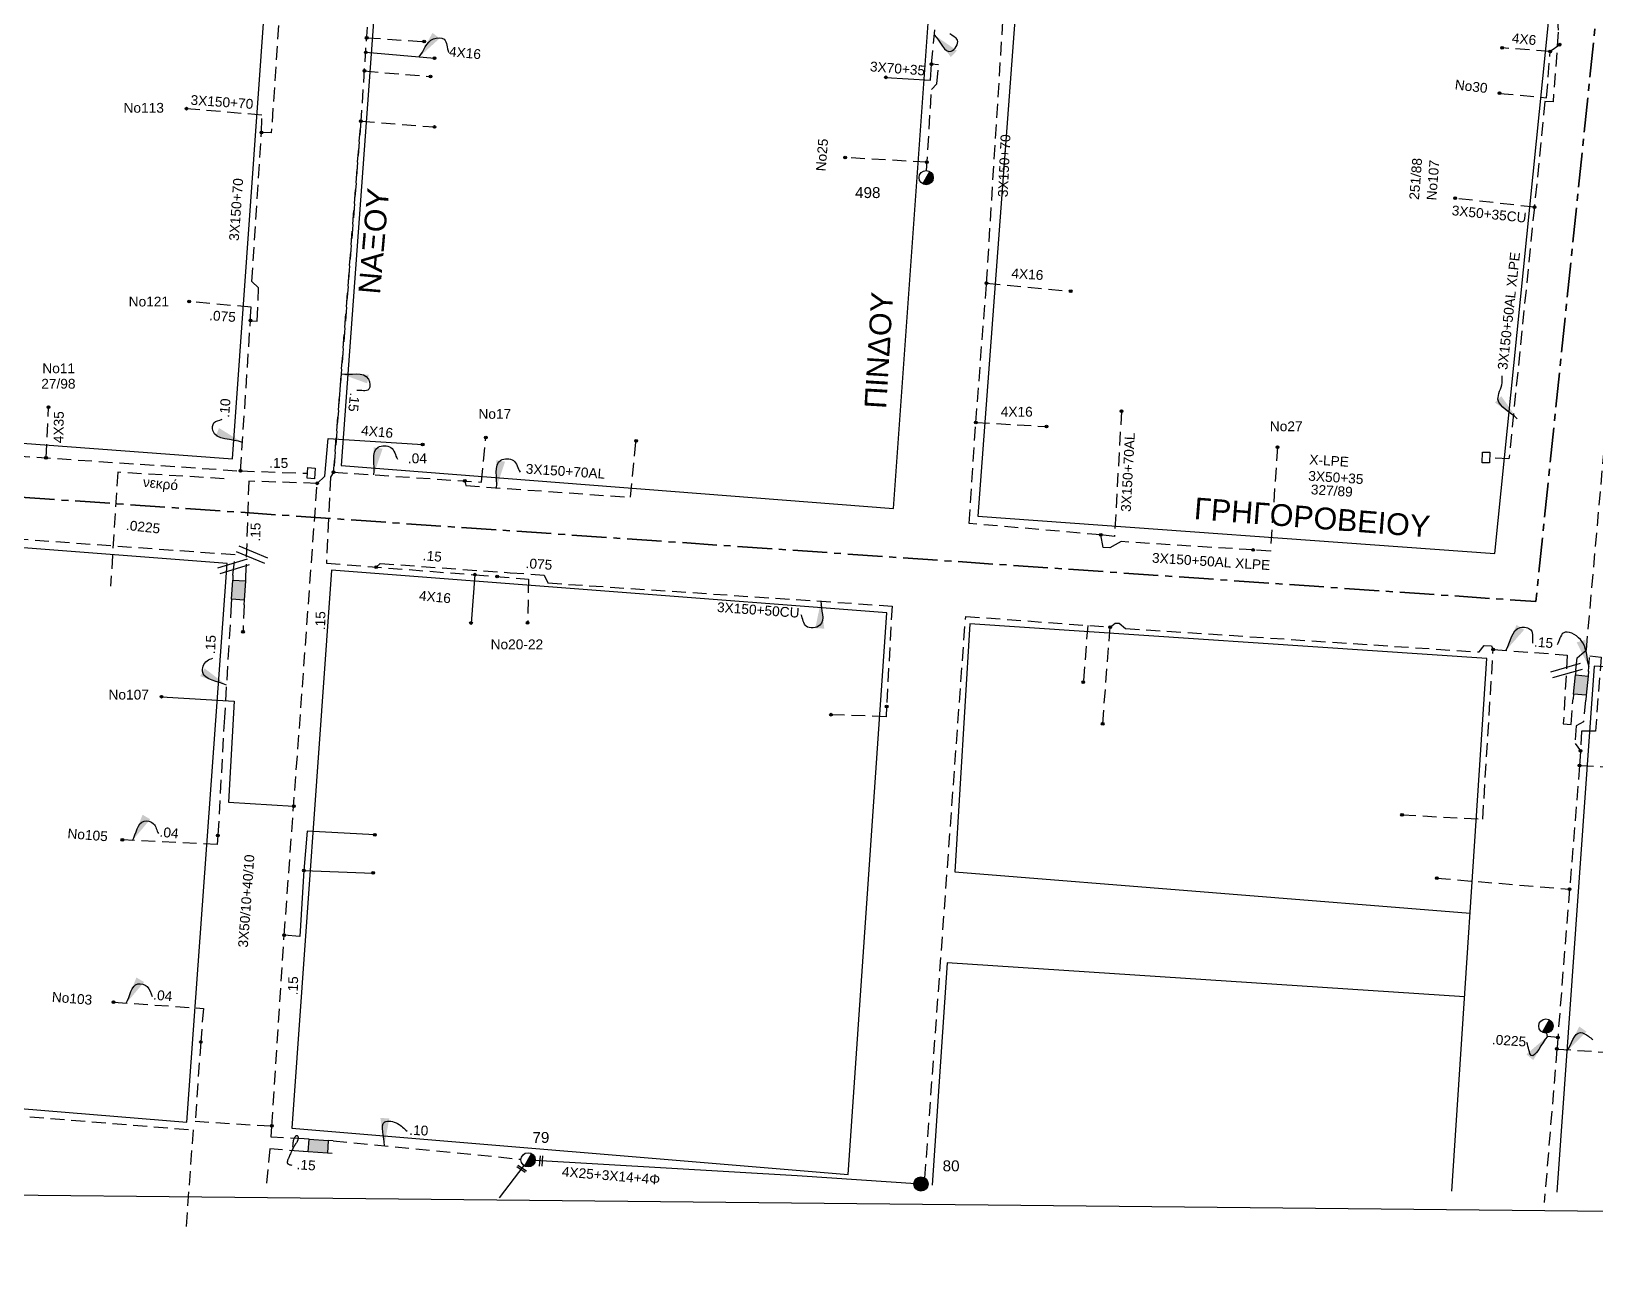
# Model space of a CAD drawing. Header units: millimetres. Extents: x 738 to 2138, y 37 to 533.
# Drawn here: x 978.2 to 1121.8, y 43.1 to 157.4 of the extents above; entities that cross this region are included whole.
import ezdxf

# ---------------------------------------------------------------- set-up
doc = ezdxf.new("R2010")
doc.units = ezdxf.units.MM
doc.linetypes.add('CENTER', pattern=[50.8, 31.75, -6.35, 6.35, -6.35])
doc.linetypes.add('DASHED', pattern=[19.05, 12.7, -6.35])
for name, color, linetype in [('Link Box 4 Διευθύνσεων', 7, 'Continuous'), ('Άγνωστα', 7, 'Continuous'), ('Γυμνά εναέρια ΧΤ (3Φ)   3x50+35CU', 7, 'Continuous'), ('Γυμνά εναέρια ΧΤ (3Φ)   4x35AL', 7, 'Continuous'), ('Εναέρια παροχή ΧΤ 4x16', 7, 'Continuous'), ('Επιγραφές - Σχήματα', 7, 'Continuous'), ('Επιτοίχιο Κουτί', 7, 'Continuous'), ('Καλώδια ΧΤ   3x150+50AL', 7, 'DASHED'), ('Καλώδια ΧΤ   3x150+50AL XLPE', 7, 'DASHED'), ('Καλώδια ΧΤ   3x150+50CU', 7, 'DASHED'), ('Καλώδια ΧΤ   3x150+70 AL', 7, 'DASHED'), ('Καλώδια ΧΤ   3x95+50 AL XLPE', 7, 'DASHED'), ('Μηχανική τομή', 7, 'Continuous'), ('Στύλος Ξύλινος', 7, 'Continuous'), ('Στύλος Ξύλινος @ 1', 7, 'Continuous'), ('Στύλος ΦΜ', 7, 'Continuous'), ('Στύλος ΦΜ @ 1', 7, 'Continuous'), ('Συνδέσεις', 7, 'Continuous'), ('Τομή', 7, 'Continuous'), ('Υπόβαθρο ΔΕΗ', 7, 'Continuous'), ('Υπόγεια Καλώδια Δικτύου ΧΤ   .04', 7, 'DASHED'), ('Υπόγεια Καλώδια Δικτύου ΧΤ   .075', 7, 'DASHED'), ('Υπόγεια Καλώδια Δικτύου ΧΤ   .10', 7, 'DASHED'), ('Υπόγεια Καλώδια Δικτύου ΧΤ   .15', 7, 'DASHED'), ('Υπόγεια καλώδια Παροχών ΧΤ   .0225', 7, 'DASHED'), ('Υπόγεια καλώδια Παροχών ΧΤ   .15', 7, 'DASHED'), ('Υπόγεια καλώδια Παροχών ΧΤ   4x6', 7, 'DASHED')]:
    doc.layers.add(name, color=color, linetype=linetype)
doc.styles.add('arial', font='arial.ttf')
doc.styles.get("Standard").update_dxf_attribs({"font": 'arial.ttf'})
doc.linetypes.add('SYN_LINE', pattern='A,0.5,-0.0001,["/\\/\\/\\/",Standard,S=0.1,R=0,X=0,Y=-0.05],-0.25', length=0.7501)
doc.dimstyles.new('ISO-25', dxfattribs={"dimtxt": 2.5, "dimasz": 2.5, "dimexe": 1.25, "dimexo": 0.625, "dimtad": 1, "dimtxsty": 'Standard', "dimcen": 2.5, "dimadec": 0, "dimazin": 0, "dimtfac": 1, "dimtmove": 0, "dimatfit": 3, "dimfxl": 1, "dimarcsym": 0})

# ---------------------------------------------------------------- blocks, each defined once
blk = doc.blocks.new('LINK BOX 4 ΑΝΑΧΩΡΗΣΕΩΝ')
at = {"layer": 'Link Box 4 Διευθύνσεων', "ltscale": 40}
blk.add_hatch(color=256, dxfattribs=at).paths.add_polyline_path([(-3.54, 0), (-3.54, -4.67), (3.54, -4.67), (3.54, 0)])
for p, q in [((-3.54, 0), (-5.33, 0)), ((5.33, 0), (3.54, 0)), ((-3.54, -4.67), (-5.33, -4.67)), ((5.33, -4.67), (3.54, -4.67))]:
    blk.add_line(p, q, dxfattribs=at)
blk.add_lwpolyline([(-3.54, -4.67), (-3.54, 0), (3.54, 0), (3.54, -4.67)], close=True, dxfattribs=at)
blk = doc.blocks.new('_ΣΥΝΔΕΣΗ')
at = {"layer": 'Συνδέσεις', "linetype": 'SYN_LINE', "ltscale": 40}
blk.add_hatch(color=256, dxfattribs=at).paths.add_polyline_path([(-116.75, 2339.64, 1), (-117.75, 2339.64, 1)])
at = {"layer": 'Συνδέσεις'}
blk.add_circle((-117.25, 2339.64), 0.5, dxfattribs=at)
blk = doc.blocks.new('ΥΠΑΡΧΩΝ ΤΣΙΜΕΝΤΕΝΙΟΣ ΣΤΥΛΟΣ')
at = {"layer": 'Στύλος ΦΜ'}
blk.add_hatch(color=7, dxfattribs=at).paths.add_polyline_path([(-1.29, -2.28, 0.574793), (2.62, 0, 0.268822), (1.3, 2.27)])
blk.add_line((-1.29, -2.28), (1.3, 2.27), dxfattribs=at)
blk.add_circle((0, 0), 2.62, dxfattribs=at)
at = {"layer": 'Στύλος ΦΜ', "flags": 4}
for tag, p in [('ΑΡΙΘΜΟΣ', (-4.68, 8.05)), ('ΤΥΠΟΣ', (-4.91, 3.03))]:
    blk.add_attdef(tag, p, '', height=4, dxfattribs=at)
blk = doc.blocks.new('ΤΟΜΗ')
at = {"layer": 'Τομή', "ltscale": 40}
for p, q in [((-5.68, 0), (5.68, 0)), ((5.68, -2.33), (-5.68, -2.33))]:
    blk.add_line(p, q, dxfattribs=at)
blk = doc.blocks.new('ΕΠΙΤΟΙΧΙΟ ΚΟΥΤΙ')
at = {"layer": 'Επιτοίχιο Κουτί', "ltscale": 40}
blk.add_lwpolyline([(-2.06, 1.35), (1.86, 1.35), (1.86, -1.39), (-2.06, -1.39)], close=True, dxfattribs=at)
blk = doc.blocks.new('ΜΗΧΑΝΙΚΗ ΤΟΜΗ')
at = {"layer": 'Μηχανική τομή', "ltscale": 40}
for p, q in [((-1.89, 0.78), (1.89, 0.78)), ((1.89, 0), (-1.89, 0))]:
    blk.add_line(p, q, dxfattribs=at)
blk = doc.blocks.new('ΥΠΑΡΧΩΝ ΞΥΛΙΝΟΣ ΣΤΥΛΟΣ')
at = {"layer": 'Στύλος Ξύλινος'}
h = blk.add_hatch(color=7, dxfattribs=at)
h.paths.add_polyline_path([(-2.62, 0, 0.270008), (-1.29, -2.28), (1.3, 2.27, 0.576266)])
h.paths.add_polyline_path([(-1.29, -2.28, 0.574793), (2.62, 0, 0.268822), (1.3, 2.27)])
at = {"layer": 'Στύλος Ξύλινος', "color": 7}
blk.add_line((-1.29, -2.28), (1.3, 2.27), dxfattribs=at)
blk.add_circle((0, 0), 2.62, dxfattribs=at)
at = {"layer": 'Στύλος Ξύλινος', "flags": 4}
for tag, p in [('ΑΡΙΘΜΟΣ', (-4.91, 8.6)), ('ΤΥΠΟΣ', (-4.85, 3.39))]:
    blk.add_attdef(tag, p, '', height=4, dxfattribs=at)

msp = doc.modelspace()

# ---------------------------------------------------------------- linework, layer by layer
at = {"layer": 'Άγνωστα', "color": 1, "linetype": 'DASHED', "ltscale": 0.1}
for points in [[(1128.99, 169.94), (1128.29, 170.03), (1128.29, 170.03), (1119.65, 171.18), (1119.65, 171.18), (1119.65, 171.18), (1118.3, 158.74), (1118.39, 157.3), (1117.91, 150.89), (1117.16, 150.94), (1116.19, 141.22), (1113.86, 118.1), (1112.09, 118.21)], [(1112.99, 151.68), (1117.32, 151.28), (1117.64, 155.53)], [(1116.2, 141.22), (1108.91, 142.03)]]:
    msp.add_lwpolyline(points, dxfattribs=at)
at = {"layer": 'Άγνωστα', "color": 6, "linetype": 'DASHED', "ltscale": 0.1}
for points in [[(1008.96, 156.79), (1014.23, 156.44)], [(1008.74, 153.74), (1014.82, 153.22)], [(1008.42, 149.12), (1015.19, 148.59)]]:
    msp.add_lwpolyline(points, dxfattribs=at)
at = {"layer": 'Άγνωστα', "color": 85, "ltscale": 0.1}
msp.add_lwpolyline([(1056.64, 153.15), (1060.72, 152.88), (1060.83, 154.35)], dxfattribs=at)
at = {"layer": 'Άγνωστα', "color": 85, "linetype": 'DASHED', "ltscale": 0.1}
msp.add_lwpolyline([(1060.41, 145.35), (1052.9, 145.78)], dxfattribs=at)
at = {"layer": 'Άγνωστα', "color": 151, "linetype": 'DASHED', "ltscale": 0.1}
for points in [[(1075.17, 102.79), (1074.77, 97.58)], [(1076.55, 93.76), (1077.23, 102.64)], [(1104.04, 85.39), (1111.45, 85.01), (1112.41, 100.58)], [(1120.9, 95.93), (1120.69, 93.95), (1120.02, 93.57), (1119.93, 91.94), (1120.42, 91.27)], [(1120.34, 89.92), (1119.42, 78.57), (1118.26, 63.88)], [(1107.23, 79.58), (1119.42, 78.57)], [(1118.26, 63.88), (1117.1, 49.77)]]:
    msp.add_lwpolyline(points, dxfattribs=at)
at = {"layer": 'Άγνωστα', "color": 30, "ltscale": 0.1}
for points in [[(990.11, 96.23), (996.79, 95.83), (996.26, 86.55), (1002.25, 86.19)], [(1009.7, 83.57), (1003.5, 83.89), (1003.19, 80.27)], [(1003.19, 80.27), (1002.82, 74.22), (1001.39, 74.34)], [(1003.19, 80.27), (1009.54, 80.04)]]:
    msp.add_lwpolyline(points, dxfattribs=at)
at = {"layer": 'Άγνωστα', "linetype": 'DASHED', "ltscale": 0.1}
msp.add_lwpolyline([(924.21, 62.69), (924.07, 61.08), (933.94, 60.37), (940.83, 59.97), (942.25, 60.57), (960.94, 59.04), (993.02, 56.45), (992.37, 47.48)], dxfattribs=at)
at = {"layer": 'Άγνωστα', "ltscale": 0.1}
for points in [[(1023.39, 53.18), (1021.13, 50.2)], [(1024.44, 53.66), (1048.5, 52.25), (1059.86, 51.49)]]:
    msp.add_lwpolyline(points, dxfattribs=at)
at = {"layer": 'Γυμνά εναέρια ΧΤ (3Φ)   3x50+35CU', "color": 2, "linetype": 'DASHED', "ltscale": 0.1}
msp.add_lwpolyline([(1092.6, 119.18), (1091.95, 109.62), (1090.36, 109.73)], dxfattribs=at)
at = {"layer": 'Γυμνά εναέρια ΧΤ (3Φ)   4x35AL', "color": 85, "linetype": 'DASHED', "ltscale": 0.1}
msp.add_lwpolyline([(979.51, 118.19), (979.74, 122.86)], dxfattribs=at)
at = {"layer": 'Εναέρια παροχή ΧΤ 4x16', "color": 6, "ltscale": 0.1}
for points in [[(1008.87, 155.45), (1015.18, 154.9)], [(1018.9, 107.46), (1018.54, 103.01)]]:
    msp.add_lwpolyline(points, dxfattribs=at)
at = {"layer": 'Εναέρια παροχή ΧΤ 4x16', "color": 2, "linetype": 'DASHED', "ltscale": 0.1}
for points in [[(1065.88, 134.23), (1073.61, 133.5)], [(1064.9, 121.45), (1071.39, 121.07)]]:
    msp.add_lwpolyline(points, dxfattribs=at)
at = {"layer": 'Εναέρια παροχή ΧΤ 4x16', "color": 30, "ltscale": 0.1}
msp.add_lwpolyline([(1004.41, 115.85), (1005.11, 116.52), (1005.42, 119.97), (1014.1, 119.41)], dxfattribs=at)
at = {"layer": 'Επιγραφές - Σχήματα'}
msp.add_lwpolyline([(747.16, 52.8), (1697.68, 43.15), (1697.68, 519.66), (747.16, 519.66)], close=True, dxfattribs=at)
msp.add_lwpolyline([(1002.19, 54.84), (1002.18, 54.96), (1002.19, 55.08), (1002.2, 55.19), (1002.21, 55.3), (1002.23, 55.4), (1002.25, 55.49), (1002.28, 55.57), (1002.3, 55.64), (1002.33, 55.7), (1002.35, 55.76), (1002.37, 55.8), (1002.4, 55.83), (1002.42, 55.86), (1002.44, 55.89), (1002.46, 55.91), (1002.47, 55.92), (1002.49, 55.93), (1002.51, 55.94), (1002.52, 55.95), (1002.53, 55.95), (1002.54, 55.95), (1002.55, 55.95), (1002.56, 55.94), (1002.57, 55.94), (1002.58, 55.93), (1002.59, 55.92), (1002.6, 55.9), (1002.61, 55.89), (1002.62, 55.87), (1002.63, 55.86), (1002.63, 55.84), (1002.64, 55.81), (1002.64, 55.79), (1002.65, 55.77), (1002.65, 55.74), (1002.65, 55.71), (1002.65, 55.68), (1002.65, 55.66), (1002.65, 55.63), (1002.64, 55.6), (1002.64, 55.57), (1002.63, 55.54), (1002.63, 55.51), (1002.61, 55.48), (1002.6, 55.45), (1002.58, 55.41), (1002.56, 55.37), (1002.53, 55.32), (1002.5, 55.27), (1002.47, 55.22), (1002.43, 55.16), (1002.38, 55.09), (1002.34, 55.02), (1002.29, 54.94), (1002.24, 54.86), (1002.19, 54.76), (1002.14, 54.67), (1002.09, 54.57), (1002.04, 54.46), (1001.99, 54.36), (1001.95, 54.26), (1001.91, 54.16), (1001.87, 54.07), (1001.83, 53.98), (1001.8, 53.91), (1001.78, 53.84), (1001.75, 53.79), (1001.73, 53.74), (1001.71, 53.7), (1001.7, 53.66), (1001.68, 53.62), (1001.67, 53.59), (1001.67, 53.56), (1001.66, 53.53), (1001.66, 53.51), (1001.66, 53.48), (1001.66, 53.45), (1001.66, 53.43), (1001.67, 53.41), (1001.68, 53.39), (1001.7, 53.36), (1001.72, 53.34), (1001.74, 53.32), (1001.78, 53.3), (1001.83, 53.28), (1001.9, 53.25), (1001.99, 53.23), (1002.09, 53.2)], dxfattribs=at)
at = {"layer": 'Καλώδια ΧΤ   3x150+50AL', "color": 2, "ltscale": 0.1}
msp.add_lwpolyline([(1120, 98.7), (1120.13, 99.82), (1120.97, 100.56), (1123.66, 131.01), (1124.53, 139.01)], dxfattribs=at)
at = {"layer": 'Καλώδια ΧΤ   3x150+50AL XLPE', "color": 85, "ltscale": 0.1}
msp.add_lwpolyline([(959.41, 190.02), (959.72, 192.82), (963.91, 192.39), (963.89, 190.28), (977.42, 188.35), (988.01, 187.18), (999.29, 185.53), (1002.24, 184.48), (1002.52, 182.62), (1000.2, 148.06), (1000.2, 148.06), (999.3, 148.09)], dxfattribs=at)
at = {"layer": 'Καλώδια ΧΤ   3x150+50AL XLPE', "color": 2, "ltscale": 0.1}
msp.add_lwpolyline([(1090.36, 109.73), (1078.25, 110.5), (1077.7, 110.19), (1077.2, 109.92), (1076.6, 109.96), (1076.38, 111.11)], dxfattribs=at)
at = {"layer": 'Καλώδια ΧΤ   3x150+50CU', "color": 6, "ltscale": 0.1}
msp.add_lwpolyline([(1009.84, 108.16), (1010.19, 108.49), (1022.12, 107.64), (1025.27, 107.43), (1025.6, 106.7), (1057.2, 104.58), (1056.7, 95.34), (1056.65, 94.41), (1051.6, 94.59)], dxfattribs=at)
at = {"layer": 'Καλώδια ΧΤ   3x150+70 AL', "color": 2, "ltscale": 0.1}
for points in [[(1076.38, 111.11), (1064.28, 112.17), (1064.9, 121.45), (1065.88, 134.23), (1067.59, 161.61), (1067.05, 161.64), (1067.2, 164.97), (1067.79, 164.96)], [(1078.27, 122.49), (1077.63, 110.98), (1076.38, 111.11)]]:
    msp.add_lwpolyline(points, dxfattribs=at)
at = {"layer": 'Καλώδια ΧΤ   3x150+70 AL', "color": 85, "ltscale": 0.1}
for points in [[(999.3, 148.09), (999.32, 149.68), (992.4, 150.27)], [(998.28, 130.79), (998.9, 130.76), (999.03, 133.82), (998.41, 134.39), (999.3, 148.09)]]:
    msp.add_lwpolyline(points, dxfattribs=at)
at = {"layer": 'Καλώδια ΧΤ   3x150+70 AL', "color": 6, "ltscale": 0.1}
msp.add_lwpolyline([(1017.98, 116.06), (1018.05, 115.64), (1033.19, 114.57), (1033.7, 119.74)], dxfattribs=at)
at = {"layer": 'Καλώδια ΧΤ   3x95+50 AL XLPE', "color": 151, "linetype": 'DASHED', "ltscale": 0.1}
msp.add_lwpolyline([(1118.26, 63.88), (1129.47, 63.17)], dxfattribs=at)
at = {"layer": 'Υπόβαθρο ΔΕΗ', "linetype": 'CENTER', "lineweight": 35, "ltscale": 0.1, "flags": 128}
msp.add_lwpolyline([(738.85, 120.28), (795.1, 123.08), (836.13, 124.85), (948.31, 116.56), (1052.7, 109.39), (1116.32, 104.99), (1122.47, 164.59), (1123.65, 177.5), (1175.98, 172.35), (1176.71, 176.9), (1232.67, 172.85), (1239.7, 171.91), (1248.96, 167.98), (1253.99, 164.59), (1287.16, 143.71), (1304.39, 131.35, -0.041124), (1312.47, 124.48), (1348.44, 88.41), (1385.03, 49.71)], format="xyb", dxfattribs=at)
at = {"layer": 'Υπόβαθρο ΔΕΗ', "ltscale": 0.1}
for points in [[(933.5, 164.59), (930.52, 123.04), (996.63, 118.1), (999.95, 164.59)], [(1010.03, 164.59), (1006.6, 117.48), (1057.33, 113.55), (1060.97, 164.59)], [(1068.94, 164.59), (1065.09, 112.84), (1112.56, 109.41), (1118.14, 164.59)], [(1108.61, 50.82), (1111.83, 99.75), (1064.34, 102.95), (1062.96, 80.15), (1110.29, 76.35)], [(1159.5, 50.89), (1161.92, 96.53), (1121.68, 99.07), (1118.27, 50.73)], [(1109.79, 68.69), (1062.26, 71.81), (1060.9, 51.39)]]:
    msp.add_lwpolyline(points, dxfattribs=at)
for points in [[(992.43, 57.16), (996.14, 108.5), (930.06, 113.58), (926.47, 62.57)], [(1056.74, 103.94), (1005.73, 107.88), (1002.07, 56.62), (1053.18, 52.36)]]:
    msp.add_lwpolyline(points, close=True, dxfattribs=at)
at = {"layer": 'Υπόγεια Καλώδια Δικτύου ΧΤ   .04', "color": 6, "ltscale": 0.1}
msp.add_lwpolyline([(1005.92, 116.87), (1019.5, 115.97), (1019.9, 120.06)], dxfattribs=at)
at = {"layer": 'Υπόγεια Καλώδια Δικτύου ΧΤ   .04', "color": 2, "ltscale": 0.1}
msp.add_lwpolyline([(995.29, 83.49), (995.24, 82.67), (986.51, 83.09)], dxfattribs=at)
at = {"layer": 'Υπόγεια Καλώδια Δικτύου ΧΤ   .04', "color": 30, "ltscale": 0.1}
msp.add_lwpolyline([(985.7, 68.18), (993.96, 67.62), (993.72, 64.52), (993.2, 57.24), (1000.25, 56.81)], dxfattribs=at)
at = {"layer": 'Υπόγεια Καλώδια Δικτύου ΧΤ   .075', "color": 85, "ltscale": 0.1}
msp.add_lwpolyline([(998.27, 130.79), (998.36, 132.03), (992.64, 132.55)], dxfattribs=at)
at = {"layer": 'Υπόγεια Καλώδια Δικτύου ΧΤ   .075', "color": 6, "ltscale": 0.1}
msp.add_lwpolyline([(1018.89, 107.45), (1023.82, 107.06), (1023.74, 103.04)], dxfattribs=at)
at = {"layer": 'Υπόγεια Καλώδια Δικτύου ΧΤ   .10', "color": 85, "ltscale": 0.1}
msp.add_lwpolyline([(997.38, 116.99), (998.28, 130.79)], dxfattribs=at)
at = {"layer": 'Υπόγεια Καλώδια Δικτύου ΧΤ   .10', "linetype": 'DASHED', "ltscale": 0.1}
msp.add_lwpolyline([(1005.88, 55.45), (1023.13, 53.76)], dxfattribs=at)
at = {"layer": 'Υπόγεια Καλώδια Δικτύου ΧΤ   .15', "color": 6, "ltscale": 0.1}
for points in [[(1013.5, 182.15), (1010.61, 182.46), (1008.42, 149.12)], [(1005.92, 116.87), (1008.42, 149.12), (1005.92, 116.87), (1005.63, 116.42), (1005.26, 108.52), (1018.89, 107.45)]]:
    msp.add_lwpolyline(points, dxfattribs=at)
at = {"layer": 'Υπόγεια Καλώδια Δικτύου ΧΤ   .15', "color": 85, "ltscale": 0.1}
for points in [[(1060.38, 144.59), (1060.83, 152.03), (1061.31, 152.55), (1061.48, 154.29), (1060.83, 154.35), (1061.37, 160.25), (1061.7, 166.38), (1061.7, 166.38), (1062.31, 167.17), (1062.38, 168.99), (1061.87, 169)], [(937.75, 122.34), (939.09, 122.24), (940.72, 120.96), (949.79, 120.26), (959.65, 119.52), (997.38, 116.99), (1003.53, 116.78)]]:
    msp.add_lwpolyline(points, dxfattribs=at)
at = {"layer": 'Υπόγεια Καλώδια Δικτύου ΧΤ   .15', "color": 30, "ltscale": 0.1}
for points in [[(1004.41, 115.85), (998.12, 116.05), (997.84, 107.35)], [(1000.25, 56.81), (1001.39, 74.34), (1004.41, 115.85)], [(996.67, 107.41), (996.87, 109.27), (925.49, 114.46), (925.17, 106.26), (926.33, 106.04), (926.21, 100.7), (927.05, 100.06), (924.82, 67.57), (923, 65.37), (922.71, 49.12)], [(1003.22, 55.64), (1000.17, 55.79), (1000.25, 56.81), (1000.25, 56.87)], [(1003.14, 54.47), (1000.06, 54.71), (999.72, 51.1)]]:
    msp.add_lwpolyline(points, dxfattribs=at)
at = {"layer": 'Υπόγεια Καλώδια Δικτύου ΧΤ   .15', "color": 2, "ltscale": 0.1}
for points in [[(996.52, 104.75), (995.89, 94.33), (995.29, 83.49)], [(997.69, 104.69), (997.6, 102.19)]]:
    msp.add_lwpolyline(points, dxfattribs=at)
at = {"layer": 'Υπόγεια Καλώδια Δικτύου ΧΤ   .15', "color": 151, "linetype": 'DASHED', "ltscale": 0.1}
for points in [[(1060.22, 52.03), (1063.97, 103.63), (1063.97, 103.63), (1063.97, 103.63), (1077.23, 102.64)], [(1077.23, 102.64), (1077.68, 102.99), (1078.06, 103.02), (1078.65, 102.52), (1111.13, 100.36)]]:
    msp.add_lwpolyline(points, dxfattribs=at)
at = {"layer": 'Υπόγεια Καλώδια Δικτύου ΧΤ   .15', "color": 151, "ltscale": 0.1}
for points in [[(1111.13, 100.36), (1111.58, 100.94), (1112.26, 100.92), (1112.41, 100.58), (1119.21, 100.08), (1118.85, 93.75), (1119.56, 93.71), (1119.74, 96.04)], [(1121.16, 98.58), (1121.28, 100), (1122.32, 99.89), (1121.8, 93.07), (1120.53, 93.09), (1120.34, 89.92)]]:
    msp.add_lwpolyline(points, dxfattribs=at)
at = {"layer": 'Υπόγεια καλώδια Παροχών ΧΤ   .0225', "linetype": 'DASHED', "ltscale": 0.1}
msp.add_lwpolyline([(995.88, 116.27), (986.09, 116.87), (985.44, 106.41)], dxfattribs=at)
at = {"layer": 'Υπόγεια καλώδια Παροχών ΧΤ   .0225', "color": 151, "ltscale": 0.1}
msp.add_lwpolyline([(1118.35, 64.94), (1117.39, 65.04), (1117.35, 65.35)], dxfattribs=at)
at = {"layer": 'Υπόγεια καλώδια Παροχών ΧΤ   .15', "color": 151, "ltscale": 0.1}
msp.add_lwpolyline([(1120.34, 89.92), (1128.88, 89.5)], dxfattribs=at)
at = {"layer": 'Υπόγεια καλώδια Παροχών ΧΤ   4x6', "color": 1, "ltscale": 0.1}
msp.add_lwpolyline([(1118.52, 156.15), (1117.64, 155.53), (1113.23, 155.86)], dxfattribs=at)

# ---------------------------------------------------------------- block references
at = {"layer": 'Link Box 4 Διευθύνσεων'}
for p, xscale, yscale, zscale, rotation in [((996.6, 106.08), 0.2500000000000449, 0.2500000000000449, 0.2500000000000449, 86.71437897944426), ((1119.87, 97.37), 0.2500000000000029, 0.2500000000000029, 0.2500000000000029, 84.46722823516929), ((1004.55, 55.54), 0.2500000000000503, 0.2500000000000503, 0.2500000000000503, 355.9430001780968)]:
    msp.add_blockref('LINK BOX 4 ΑΝΑΧΩΡΗΣΕΩΝ', p, dxfattribs=dict(at, xscale=xscale, yscale=yscale, zscale=zscale, rotation=rotation))
at = {"layer": 'Επιτοίχιο Κουτί'}
for p, xscale, yscale, zscale, rotation in [((1111.75, 118.25), 0.2499999999999668, 0.2499999999999668, 0.2499999999999668, 88.04362354472201), ((1111.75, 118.25), 0.2499999999999668, 0.2499999999999668, 0.2499999999999668, 88.04362354472201), ((1003.87, 116.76), 0.2500000000000209, 0.2500000000000209, 0.2500000000000209, 266.4539753692239)]:
    msp.add_blockref('ΕΠΙΤΟΙΧΙΟ ΚΟΥΤΙ', p, dxfattribs=dict(at, xscale=xscale, yscale=yscale, zscale=zscale, rotation=rotation))
at = {"layer": 'Μηχανική τομή'}
for p, xscale, yscale, zscale, rotation in [((1023.13, 52.79), 0.2500000000000051, 0.2500000000000051, 0.2500000000000051, 325.8393056000737), ((1024.88, 53.6), 0.2499999999999937, 0.2499999999999937, 0.2499999999999937, 265.3393623933966)]:
    msp.add_blockref('ΜΗΧΑΝΙΚΗ ΤΟΜΗ', p, dxfattribs=dict(at, xscale=xscale, yscale=yscale, zscale=zscale, rotation=rotation))
at = {"layer": 'Στύλος Ξύλινος @ 1', "ltscale": 40}
ref = msp.add_blockref('ΥΠΑΡΧΩΝ ΞΥΛΙΝΟΣ ΣΤΥΛΟΣ', (1059.86, 51.49), dxfattribs=dict(at, xscale=0.25, yscale=0.25, zscale=0.25))
ref.add_attrib('ΑΡΙΘΜΟΣ', '80', (1061.85, 52.65), dxfattribs={"layer": 'Στύλος Ξύλινος', "height": 1, "flags": 4})
at = {"layer": 'Στύλος ΦΜ @ 1', "ltscale": 40}
ref = msp.add_blockref('ΥΠΑΡΧΩΝ ΤΣΙΜΕΝΤΕΝΙΟΣ ΣΤΥΛΟΣ', (1060.34, 143.94), dxfattribs=dict(at, xscale=0.25, yscale=0.25, zscale=0.25))
ref.add_attrib('ΤΥΠΟΣ', '498', (1053.81, 142.06), dxfattribs={"layer": 'Στύλος ΦΜ', "height": 1, "flags": 4})
at = {"layer": 'Στύλος ΦΜ @ 1', "ltscale": 40, "xscale": 0.25, "yscale": 0.25, "zscale": 0.25}
msp.add_blockref('ΥΠΑΡΧΩΝ ΤΣΙΜΕΝΤΕΝΙΟΣ ΣΤΥΛΟΣ', (1117.25, 65.99), dxfattribs=at)
at = {"layer": 'Στύλος ΦΜ @ 1', "ltscale": 40}
ref = msp.add_blockref('ΥΠΑΡΧΩΝ ΤΣΙΜΕΝΤΕΝΙΟΣ ΣΤΥΛΟΣ', (1023.78, 53.7), dxfattribs=dict(at, xscale=0.25, yscale=0.25, zscale=0.25))
ref.add_attrib('ΤΥΠΟΣ', '79', (1024.18, 55.26), dxfattribs={"layer": 'Στύλος ΦΜ', "height": 1, "flags": 4})
at = {"layer": 'Συνδέσεις', "xscale": 0.25, "yscale": 0.25, "zscale": 0.25}
for p in [(1038.27, -428.12), (1038.18, -429.46), (1043.54, -428.47), (1142.55, -429.04), (1146.95, -429.38), (1147.83, -428.76), (1038.06, -431.17), (1044.5, -430.01), (1090.14, -430.56), (1044.13, -431.69), (1085.95, -431.76), (1142.31, -433.21), (1021.71, -434.64), (1028.61, -436.82), (1037.73, -435.78), (1044.5, -436.32), (1082.21, -439.13), (1089.72, -439.56), (1138.23, -442.86), (1145.51, -443.68), (1095.19, -450.68), (1102.92, -451.41), (1021.96, -452.36), (1027.59, -454.11), (1009.06, -462.05), (1107.58, -462.42), (1094.21, -463.46), (1100.7, -463.84), (1043.41, -465.5), (1049.21, -464.85), (1063.01, -465.16), (1121.91, -465.73), (1008.82, -466.72), (1026.69, -467.92), (1035.23, -468.04), (1033.73, -469.06), (1047.29, -468.84), (1105.69, -473.8), (1119.68, -475.18), (1039.15, -476.75), (1048.21, -477.45), (1050.24, -477.62), (1026.91, -482.71), (1047.85, -481.89), (1053.05, -481.87), (1106.54, -482.27), (1141.72, -484.32), (1104.08, -487.33), (1019.43, -488.66), (1086.02, -489.57), (1080.91, -490.31), (1105.86, -491.15), (1149.74, -493.63), (1149.65, -494.99), (1031.57, -498.71), (1133.35, -499.52), (1024.6, -501.42), (1039.01, -501.34), (1015.83, -501.81), (1032.51, -504.63), (1038.86, -504.85), (1136.54, -505.33), (1148.73, -506.34), (1030.7, -510.56), (1015.02, -516.72), (1023.03, -520.38), (1147.66, -519.96), (1147.57, -521.02), (1029.56, -528.09)]:
    msp.add_blockref('_ΣΥΝΔΕΣΗ', p, dxfattribs=at)
at = {"layer": 'Τομή'}
for p, xscale, yscale, zscale, rotation in [((998.53, 109.56), 0.2500000000000381, 0.2500000000000381, 0.2500000000000381, 337.2608717389298), ((996.64, 108.51), 0.2500000000000725, 0.2500000000000725, 0.2500000000000725, 17.20219770589367), ((1119.07, 98.93), 0.2499999999999965, 0.2499999999999965, 0.2499999999999965, 15.91650741834886)]:
    msp.add_blockref('ΤΟΜΗ', p, dxfattribs=dict(at, xscale=xscale, yscale=yscale, zscale=zscale, rotation=rotation))

# ---------------------------------------------------------------- texts
at = {"layer": 'Άγνωστα', "char_height": 0.9, "width": 84.1859, "attachment_point": 1, "style": 'arial'}
for s, insert, rotation in [('3X70+35', (1055.22, 154.61), 355.4851), ('3X50/10+40/10', (997.14, 73.24), 85.9144), ('4X25+3X14+4{\\f@Arial Unicode MS|b0|i0|c161|p34;Φ}', (1026.93, 53.08), 355.188)]:
    msp.add_mtext(s, dxfattribs=dict(at, insert=insert, rotation=rotation))
at = {"layer": 'Γυμνά εναέρια ΧΤ (3Φ)   3x50+35CU', "char_height": 0.9, "width": 84.1859, "attachment_point": 1, "style": 'arial'}
for s, insert, rotation in [('3X50+35CU', (1108.66, 141.39), 354.1717), ('X-LPE\\P3X50+35', (1095.56, 118.5), 356.3518)]:
    msp.add_mtext(s, dxfattribs=dict(at, insert=insert, rotation=rotation))
at = {"layer": 'Γυμνά εναέρια ΧΤ (3Φ)   4x35AL', "insert": (980.19, 119.55), "char_height": 0.9, "width": 84.1859, "attachment_point": 1, "rotation": 88.8753, "style": 'arial'}
msp.add_mtext('4X35', dxfattribs=at)
at = {"layer": 'Εναέρια παροχή ΧΤ 4x16', "char_height": 0.9, "width": 84.1859, "attachment_point": 1, "style": 'arial'}
for insert, rotation in [((1016.57, 155.98), 354.6914), ((1068.2, 135.61), 356.3212), ((1067.19, 122.89), 359.6614), ((1008.5, 121.18), 354.6914), ((1013.81, 106), 354.6914)]:
    msp.add_mtext('4X16', dxfattribs=dict(at, insert=insert, rotation=rotation))
at = {"layer": 'Επιγραφές - Σχήματα'}
for s, rotation, p in [('No30', 353.2945, (1108.85, 152.05)), ('No25', 85.5963, (1051.1, 144.49)), ('251/88', 85.5963, (1105.59, 141.87)), ('No107', 85.5963, (1107.18, 141.82)), ('No105', 355.5124, (981.45, 83.25)), ('No103', 355.5124, (980.02, 68.23))]:
    msp.add_text(s, height=0.9, rotation=rotation, dxfattribs=at).set_placement(p)
for s, p in [('No113', (986.63, 149.9)), ('No121', (987.1, 132.1)), ('No11', (979.17, 125.97)), ('27/98', (979.07, 124.55)), ('No17', (1019.22, 121.78)), ('No27', (1091.9, 120.64)), ('No20-22', (1020.34, 100.61)), ('No107', (985.25, 95.99))]:
    msp.add_text(s, height=0.9, dxfattribs=at).set_placement(p)
at = {"layer": 'Επιγραφές - Σχήματα', "attachment_point": 1, "style": 'arial'}
for s, insert, char_height, width, rotation in [('ΝΑΞΟΥ', (1008.18, 133.34), 2, 42.5503, 84.9705), ('ΠΙΝΔΟΥ', (1054.66, 122.78), 2, 42.5503, 86.4995), ('νεκρό', (988.47, 116.44), 0.9, 84.1859, 353.8576), ('327/89', (1095.7, 115.75), 0.9, 84.1859, 356.3518), ('ΓΡΗΓΟΡΟΒΕΙΟΥ', (1085.04, 114.56), 2, 42.5503, 355.5223)]:
    msp.add_mtext(s, dxfattribs=dict(at, insert=insert, char_height=char_height, width=width, rotation=rotation))
at = {"layer": 'Καλώδια ΧΤ   3x150+50AL XLPE', "char_height": 0.9, "width": 84.1859, "attachment_point": 1, "style": 'arial'}
for insert, rotation in [((1112.81, 126.34), 83.7929), ((1081.11, 109.47), 356.3518)]:
    msp.add_mtext('3X150+50AL XLPE', dxfattribs=dict(at, insert=insert, rotation=rotation))
at = {"layer": 'Καλώδια ΧΤ   3x150+50CU', "insert": (1041.17, 104.94), "char_height": 0.9, "width": 84.1859, "attachment_point": 1, "rotation": 355.8881, "style": 'arial'}
msp.add_mtext('3X150+50CU', dxfattribs=at)
at = {"layer": 'Καλώδια ΧΤ   3x150+70 AL', "char_height": 0.9, "width": 84.1859, "attachment_point": 1, "style": 'arial'}
for s, insert, rotation in [('3X150+70', (992.82, 151.53), 356.1331), ('3X150+70', (1066.92, 142.17), 87.3651), ('3X150+70', (996.31, 138.16), 85.9578), ('3X150+70AL', (1078.22, 113.25), 86.9674), ('3X150+70AL', (1023.6, 117.65), 356.2525)]:
    msp.add_mtext(s, dxfattribs=dict(at, insert=insert, rotation=rotation))
at = {"layer": 'Υπόγεια Καλώδια Δικτύου ΧΤ   .04', "insert": (1012.74, 118.6), "char_height": 0.9, "width": 84.1859, "attachment_point": 1, "style": 'arial'}
msp.add_mtext('.04', dxfattribs=at)
at = {"layer": 'Υπόγεια Καλώδια Δικτύου ΧΤ   .04', "char_height": 0.9, "width": 84.1859, "attachment_point": 1, "rotation": 354.434, "style": 'arial'}
for insert in [(989.99, 84.29), (989.41, 69.33)]:
    msp.add_mtext('.04', dxfattribs=dict(at, insert=insert))
at = {"layer": 'Υπόγεια Καλώδια Δικτύου ΧΤ   .075', "char_height": 0.9, "width": 84.1859, "attachment_point": 1, "rotation": 355.951, "style": 'arial'}
for insert in [(994.53, 131.74), (1023.59, 108.97)]:
    msp.add_mtext('.075', dxfattribs=dict(at, insert=insert))
at = {"layer": 'Υπόγεια Καλώδια Δικτύου ΧΤ   .10', "char_height": 0.9, "width": 84.1859, "attachment_point": 1, "style": 'arial'}
for insert, rotation in [((995.42, 121.94), 85.5225), ((1012.89, 56.9), 357.6748)]:
    msp.add_mtext('.10', dxfattribs=dict(at, insert=insert, rotation=rotation))
at = {"layer": 'Υπόγεια Καλώδια Δικτύου ΧΤ   .15', "char_height": 0.9, "width": 84.1859, "attachment_point": 1, "style": 'arial'}
for insert, rotation in [((1008.33, 124.13), 264.2525), ((1000.01, 118.18), 359.515), ((998.27, 110.51), 88.559), ((1014.16, 109.69), 354.9515), ((1004.23, 102.37), 88.559), ((994.12, 100.2), 86.7718), ((1116.21, 101.75), 355.4006), ((1001.72, 68.83), 88.559), ((1002.56, 53.74), 355.9509)]:
    msp.add_mtext('.15', dxfattribs=dict(at, insert=insert, rotation=rotation))
at = {"layer": 'Υπόγεια καλώδια Παροχών ΧΤ   .0225', "char_height": 0.9, "width": 84.1859, "attachment_point": 1, "style": 'arial'}
for insert, rotation in [((986.91, 112.47), 353.8576), ((1112.33, 65.22), 356.0397)]:
    msp.add_mtext('.0225', dxfattribs=dict(at, insert=insert, rotation=rotation))
at = {"layer": 'Υπόγεια καλώδια Παροχών ΧΤ   4x6', "insert": (1114.18, 157.22), "char_height": 0.9, "width": 84.1859, "attachment_point": 1, "rotation": 354.4016, "style": 'arial'}
msp.add_mtext('4X6', dxfattribs=at)

# ---------------------------------------------------------------- leaders
at = {"layer": 'Επιγραφές - Σχήματα', "path_type": 1}
for points in [[(1013.78, 155.02), (1015.09, 156.68), (1016.06, 156.65), (1016.47, 155.44)], [(1061.08, 157.04), (1062.64, 155.54), (1063.22, 156.57), (1062.51, 157.15)], [(1006.62, 125.9), (1009.11, 125.43), (1009.14, 124.49), (1008.05, 124.37)], [(1114.62, 121.79), (1112.85, 123.58), (1113.23, 125.09), (1113.23, 125.72)], [(997.55, 119.6), (994.83, 120.72), (994.93, 121.4), (995.67, 121.74)], [(1009.61, 116.63), (1010.02, 119.17), (1011.18, 119.14), (1011.78, 118.07)], [(1020.87, 115.44), (1021.27, 117.98), (1022.43, 117.95), (1023.04, 116.88)], [(1050.67, 105.02), (1050.58, 102.81), (1049.32, 102.72), (1048.86, 103.77)], [(1113.58, 100.5), (1114.9, 102.61), (1115.87, 102.38), (1116.03, 101.16)], [(1121.21, 98.97), (1120.43, 101.5), (1118.85, 102.1), (1118.29, 101)], [(996.07, 97.31), (993.9, 98.48), (994.3, 99.56), (994.82, 99.79)], [(987.45, 83.05), (988.51, 84.83), (989.37, 84.58), (989.83, 83.67)], [(986.88, 68.1), (987.94, 69.87), (988.8, 69.62), (989.26, 68.72)], [(1117.39, 65.04), (1115.91, 63.29), (1115.51, 64.49)], [(1119.18, 63.69), (1120.42, 65.4), (1121.16, 65.05), (1121.56, 64.75)], [(1010.58, 55.03), (1010.62, 57.19), (1011.8, 57.03), (1012.67, 56.34)]]:
    msp.add_leader(points, dimstyle='ISO-25', override={"dimgap": 0.625, "dimtad": 0}, dxfattribs=at)

doc.saveas('drawing.dxf')
